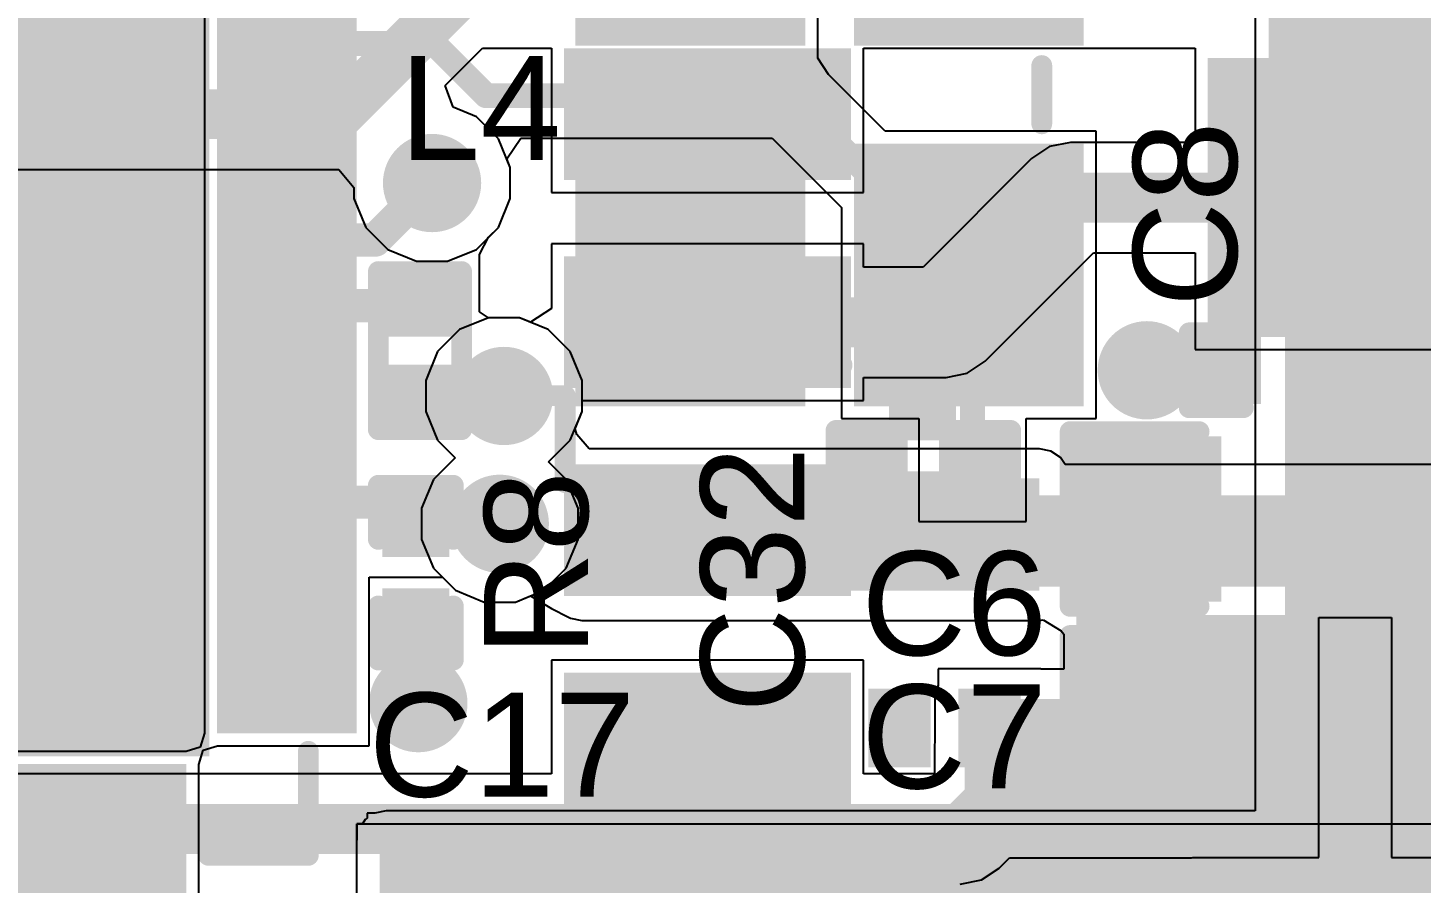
# Model space of a CAD drawing. Header units: millimetres. Extents: x -6 to 37.5, y -2.1 to 28.8.
# Drawn here: x 5.18 to 13.68, y 12.01 to 17.23 of the extents above; entities that cross this region are included whole.
import ezdxf

# ---------------------------------------------------------------- set-up
doc = ezdxf.new("R2010")
doc.units = ezdxf.units.MM
for name, color, linetype in [('BottomLayer', 5, 'Continuous'), ('BottomPaste', 16, 'Continuous'), ('BottomSolder', 6, 'Continuous'), ('TopLayer', 1, 'Continuous'), ('TopOverlay', 2, 'Continuous'), ('TopPaste', 8, 'Continuous'), ('TopSolder', 216, 'Continuous'), ('ViaHoleLayer', 16, 'Continuous')]:
    doc.layers.add(name, color=color, linetype=linetype)
doc.styles.add('Arial', font='', dxfattribs={"height": 0.2})
doc.styles.get('Arial').set_extended_font_data('Arial')

# ---------------------------------------------------------------- blocks, each defined once
blk = doc.blocks.new('QFNWB_56__7_7__4')
at = {"layer": 'TopLayer'}
for points in [[(-1.51, 3.1), (-1.51, 3.75), (-1.29, 3.75), (-1.29, 3.1)], [(-1.11, 3.1), (-1.11, 3.75), (-0.89, 3.75), (-0.89, 3.1)], [(-0.71, 3.1), (-0.71, 3.75), (-0.49, 3.75), (-0.49, 3.1)], [(-0.31, 3.1), (-0.31, 3.75), (-0.09, 3.75), (-0.09, 3.1)], [(0.09, 3.1), (0.09, 3.75), (0.31, 3.75), (0.31, 3.1)], [(0.49, 3.1), (0.49, 3.75), (0.71, 3.75), (0.71, 3.1)], [(0.89, 3.1), (0.89, 3.75), (1.11, 3.75), (1.11, 3.1)], [(1.29, 3.1), (1.29, 3.75), (1.51, 3.75), (1.51, 3.1)], [(1.69, 3.1), (1.69, 3.75), (1.91, 3.75), (1.91, 3.1)], [(2.09, 3.1), (2.09, 3.75), (2.31, 3.75), (2.31, 3.1)], [(2.49, 3.1), (2.49, 3.75), (2.71, 3.75), (2.71, 3.1)], [(-2.85, -2.85), (-2.85, 2.85), (2.85, 2.85), (2.85, -2.85)], [(3.1, 2.71), (3.75, 2.71), (3.75, 2.49), (3.1, 2.49)], [(3.1, 2.31), (3.75, 2.31), (3.75, 2.09), (3.1, 2.09)], [(3.1, 1.91), (3.75, 1.91), (3.75, 1.69), (3.1, 1.69)]]:
    blk.add_hatch(color=1, dxfattribs=at).paths.add_polyline_path(points)
at = {"layer": 'TopPaste'}
for points in [[(-1.51, 3.1), (-1.51, 3.75), (-1.29, 3.75), (-1.29, 3.1)], [(-1.11, 3.1), (-1.11, 3.75), (-0.89, 3.75), (-0.89, 3.1)], [(-0.71, 3.1), (-0.71, 3.75), (-0.49, 3.75), (-0.49, 3.1)], [(-0.31, 3.1), (-0.31, 3.75), (-0.09, 3.75), (-0.09, 3.1)], [(0.09, 3.1), (0.09, 3.75), (0.31, 3.75), (0.31, 3.1)], [(0.49, 3.1), (0.49, 3.75), (0.71, 3.75), (0.71, 3.1)], [(0.89, 3.1), (0.89, 3.75), (1.11, 3.75), (1.11, 3.1)], [(1.29, 3.1), (1.29, 3.75), (1.51, 3.75), (1.51, 3.1)], [(1.69, 3.1), (1.69, 3.75), (1.91, 3.75), (1.91, 3.1)], [(2.09, 3.1), (2.09, 3.75), (2.31, 3.75), (2.31, 3.1)], [(2.49, 3.1), (2.49, 3.75), (2.71, 3.75), (2.71, 3.1)], [(-2.85, -2.85), (-2.85, 2.85), (2.85, 2.85), (2.85, -2.85)], [(3.1, 2.71), (3.75, 2.71), (3.75, 2.49), (3.1, 2.49)], [(3.1, 2.31), (3.75, 2.31), (3.75, 2.09), (3.1, 2.09)], [(3.1, 1.91), (3.75, 1.91), (3.75, 1.69), (3.1, 1.69)]]:
    blk.add_hatch(color=8, dxfattribs=at).paths.add_polyline_path(points)
at = {"layer": 'TopSolder'}
for points in [[(-1.6116, 2.9984), (-1.6116, 3.8516), (-1.1884, 3.8516), (-1.1884, 2.9984)], [(-1.2116, 2.9984), (-1.2116, 3.8516), (-0.7884, 3.8516), (-0.7884, 2.9984)], [(-0.8116, 2.9984), (-0.8116, 3.8516), (-0.3884, 3.8516), (-0.3884, 2.9984)], [(-0.4116, 2.9984), (-0.4116, 3.8516), (0.0116, 3.8516), (0.0116, 2.9984)], [(-0.0116, 2.9984), (-0.0116, 3.8516), (0.4116, 3.8516), (0.4116, 2.9984)], [(0.3884, 2.9984), (0.3884, 3.8516), (0.8116, 3.8516), (0.8116, 2.9984)], [(0.7884, 2.9984), (0.7884, 3.8516), (1.2116, 3.8516), (1.2116, 2.9984)], [(1.1884, 2.9984), (1.1884, 3.8516), (1.6116, 3.8516), (1.6116, 2.9984)], [(1.5884, 2.9984), (1.5884, 3.8516), (2.0116, 3.8516), (2.0116, 2.9984)], [(1.9884, 2.9984), (1.9884, 3.8516), (2.4116, 3.8516), (2.4116, 2.9984)], [(2.3884, 2.9984), (2.3884, 3.8516), (2.8116, 3.8516), (2.8116, 2.9984)], [(-2.9516, -2.9516), (-2.9516, 2.9516), (2.9516, 2.9516), (2.9516, -2.9516)], [(2.9984, 2.8116), (3.8516, 2.8116), (3.8516, 2.3884), (2.9984, 2.3884)], [(2.9984, 2.4116), (3.8516, 2.4116), (3.8516, 1.9884), (2.9984, 1.9884)], [(2.9984, 2.0116), (3.8516, 2.0116), (3.8516, 1.5884), (2.9984, 1.5884)]]:
    blk.add_hatch(color=216, dxfattribs=at).paths.add_polyline_path(points)
at = {"layer": 'TopOverlay', "const_width": 0.127}
for points in [[(3.556, 3.556), (2.921, 3.556)], [(3.556, 2.9464), (3.556, 3.556)]]:
    blk.add_lwpolyline(points, dxfattribs=at)
at = {"layer": 'TopOverlay', "const_width": 0.0635}
for points in [[(2.8893, 3.556, 1), (2.9527, 3.556, 1)], [(3.5242, 3.556, 1), (3.5877, 3.556, 1)], [(3.5242, 3.556, 1), (3.5877, 3.556, 1)], [(3.5242, 2.9464, 1), (3.5877, 2.9464, 1)]]:
    blk.add_lwpolyline(points, format="xyb", close=True, dxfattribs=at)
blk = doc.blocks.new('X322540MPB4SI__23')
at = {"layer": 'TopLayer'}
for points in [[(-1.8, 1.45), (-0.4, 1.45), (-0.4, 0.25), (-1.8, 0.25)], [(0.4, 1.45), (1.8, 1.45), (1.8, 0.25), (0.4, 0.25)], [(-1.8, -0.25), (-0.4, -0.25), (-0.4, -1.45), (-1.8, -1.45)], [(0.4, -0.25), (1.8, -0.25), (1.8, -1.45), (0.4, -1.45)]]:
    blk.add_hatch(color=1, dxfattribs=at).paths.add_polyline_path(points)
at = {"layer": 'TopPaste'}
for points in [[(-1.8, 1.45), (-0.4, 1.45), (-0.4, 0.25), (-1.8, 0.25)], [(0.4, 1.45), (1.8, 1.45), (1.8, 0.25), (0.4, 0.25)], [(-1.8, -0.25), (-0.4, -0.25), (-0.4, -1.45), (-1.8, -1.45)], [(0.4, -0.25), (1.8, -0.25), (1.8, -1.45), (0.4, -1.45)]]:
    blk.add_hatch(color=8, dxfattribs=at).paths.add_polyline_path(points)
at = {"layer": 'TopSolder'}
for points in [[(-1.9016, 1.5516), (-0.2984, 1.5516), (-0.2984, 0.1484), (-1.9016, 0.1484)], [(0.2984, 1.5516), (1.9016, 1.5516), (1.9016, 0.1484), (0.2984, 0.1484)], [(-1.9016, -0.1484), (-0.2984, -0.1484), (-0.2984, -1.5516), (-1.9016, -1.5516)], [(0.2984, -0.1484), (1.9016, -0.1484), (1.9016, -1.5516), (0.2984, -1.5516)]]:
    blk.add_hatch(color=216, dxfattribs=at).paths.add_polyline_path(points)
at = {"layer": 'TopOverlay'}
for points, const_width in [([(0.1778, 1.2954), (-0.1778, 1.2954)], 0.127), ([(-1.651, -0.0762), (-1.651, 0.0762)], 0.127), ([(1.651, -0.0762), (1.651, 0.0762)], 0.127), ([(-1.9812, -0.8636), (-2.1336, -0.7112)], 0.2), ([(-2.1336, -1.016), (-2.1336, -0.7112)], 0.2), ([(-2.1336, -1.016), (-1.9812, -0.8636)], 0.2), ([(0.1778, -1.2954), (-0.1778, -1.2954)], 0.127)]:
    blk.add_lwpolyline(points, dxfattribs=dict(at, const_width=const_width))
for points, const_width in [([(-0.2095, 1.2954, 1), (-0.146, 1.2954, 1)], 0.0635), ([(0.1461, 1.2954, 1), (0.2096, 1.2954, 1)], 0.0635), ([(-1.6827, 0.0762, 1), (-1.6192, 0.0762, 1)], 0.0635), ([(1.6193, 0.0762, 1), (1.6828, 0.0762, 1)], 0.0635), ([(-1.6827, -0.0762, 1), (-1.6192, -0.0762, 1)], 0.0635), ([(1.6193, -0.0762, 1), (1.6828, -0.0762, 1)], 0.0635), ([(-2.1836, -0.7112, 1), (-2.0836, -0.7112, 1)], 0.1), ([(-2.1836, -0.7112, 1), (-2.0836, -0.7112, 1)], 0.1), ([(-2.0312, -0.8636, 1), (-1.9312, -0.8636, 1)], 0.1), ([(-2.0312, -0.8636, 1), (-1.9312, -0.8636, 1)], 0.1), ([(-2.1836, -1.016, 1), (-2.0836, -1.016, 1)], 0.1), ([(-2.1836, -1.016, 1), (-2.0836, -1.016, 1)], 0.1), ([(-0.2095, -1.2954, 1), (-0.146, -1.2954, 1)], 0.0635), ([(0.1461, -1.2954, 1), (0.2096, -1.2954, 1)], 0.0635)]:
    blk.add_lwpolyline(points, format="xyb", close=True, dxfattribs=dict(at, const_width=const_width))
blk = doc.blocks.new('R___0201_25')
at = {"layer": 'TopLayer'}
for points in [[(-0.41, 0.185), (-0.14, 0.185), (-0.14, -0.185), (-0.41, -0.185)], [(0.14, 0.185), (0.41, 0.185), (0.41, -0.185), (0.14, -0.185)]]:
    blk.add_hatch(color=1, dxfattribs=at).paths.add_polyline_path(points)
at = {"layer": 'TopPaste'}
for points in [[(-0.41, 0.185), (-0.14, 0.185), (-0.14, -0.185), (-0.41, -0.185)], [(0.14, 0.185), (0.41, 0.185), (0.41, -0.185), (0.14, -0.185)]]:
    blk.add_hatch(color=8, dxfattribs=at).paths.add_polyline_path(points)
at = {"layer": 'TopSolder'}
for points in [[(-0.465, 0.24), (-0.085, 0.24), (-0.085, -0.24), (-0.465, -0.24)], [(0.085, 0.24), (0.465, 0.24), (0.465, -0.24), (0.085, -0.24)]]:
    blk.add_hatch(color=216, dxfattribs=at).paths.add_polyline_path(points)
at = {"layer": 'TopOverlay', "const_width": 0.127}
for points in [[(0.4826, 0.254), (-0.4826, 0.254)], [(-0.4826, -0.254), (-0.4826, 0.254)], [(0.4826, -0.254), (0.4826, 0.254)], [(0.4826, -0.254), (-0.4826, -0.254)]]:
    blk.add_lwpolyline(points, dxfattribs=at)
at = {"layer": 'TopOverlay', "const_width": 0.0635}
for points in [[(-0.5144, 0.254, 1), (-0.4509, 0.254, 1)], [(-0.5144, 0.254, 1), (-0.4509, 0.254, 1)], [(0.4508, 0.254, 1), (0.5143, 0.254, 1)], [(0.4508, 0.254, 1), (0.5143, 0.254, 1)], [(-0.5144, -0.254, 1), (-0.4509, -0.254, 1)], [(-0.5144, -0.254, 1), (-0.4509, -0.254, 1)], [(0.4508, -0.254, 1), (0.5143, -0.254, 1)], [(0.4508, -0.254, 1), (0.5143, -0.254, 1)]]:
    blk.add_lwpolyline(points, format="xyb", close=True, dxfattribs=at)
blk = doc.blocks.new('CAP_0201_B_35')
at = {"layer": 'BottomLayer'}
for points in [[(-0.45, 0.15), (-0.15, 0.15), (-0.15, -0.15), (-0.45, -0.15)], [(0.15, 0.15), (0.45, 0.15), (0.45, -0.15), (0.15, -0.15)]]:
    blk.add_hatch(color=5, dxfattribs=at).paths.add_polyline_path(points)
at = {"layer": 'BottomPaste'}
for points in [[(-0.45, 0.15), (-0.15, 0.15), (-0.15, -0.15), (-0.45, -0.15)], [(0.15, 0.15), (0.45, 0.15), (0.45, -0.15), (0.15, -0.15)]]:
    blk.add_hatch(color=16, dxfattribs=at).paths.add_polyline_path(points)
at = {"layer": 'BottomSolder'}
for points in [[(-0.505, 0.205), (-0.095, 0.205), (-0.095, -0.205), (-0.505, -0.205)], [(0.095, 0.205), (0.505, 0.205), (0.505, -0.205), (0.095, -0.205)]]:
    blk.add_hatch(color=6, dxfattribs=at).paths.add_polyline_path(points)
blk = doc.blocks.new('CAP_0201_44')
at = {"layer": 'TopLayer'}
for points in [[(-0.45, 0.15), (-0.15, 0.15), (-0.15, -0.15), (-0.45, -0.15)], [(0.15, 0.15), (0.45, 0.15), (0.45, -0.15), (0.15, -0.15)]]:
    blk.add_hatch(color=1, dxfattribs=at).paths.add_polyline_path(points)
at = {"layer": 'TopPaste'}
for points in [[(-0.45, 0.15), (-0.15, 0.15), (-0.15, -0.15), (-0.45, -0.15)], [(0.15, 0.15), (0.45, 0.15), (0.45, -0.15), (0.15, -0.15)]]:
    blk.add_hatch(color=8, dxfattribs=at).paths.add_polyline_path(points)
at = {"layer": 'TopSolder'}
for points in [[(-0.505, 0.205), (-0.095, 0.205), (-0.095, -0.205), (-0.505, -0.205)], [(0.095, 0.205), (0.505, 0.205), (0.505, -0.205), (0.095, -0.205)]]:
    blk.add_hatch(color=216, dxfattribs=at).paths.add_polyline_path(points)
at = {"layer": 'TopOverlay', "const_width": 0.127}
for points in [[(-0.5334, -0.2286), (-0.5334, 0.2286)], [(-0.5334, 0.2286), (-0.2032, 0.2286)], [(0.2032, 0.2286), (0.5334, 0.2286)], [(0.5334, -0.2286), (0.5334, 0.2286)], [(-0.5334, -0.2286), (-0.2032, -0.2286)], [(0.2032, -0.2286), (0.5334, -0.2286)]]:
    blk.add_lwpolyline(points, dxfattribs=at)
at = {"layer": 'TopOverlay', "const_width": 0.0635}
for points in [[(-0.5651, 0.2286, 1), (-0.5016, 0.2286, 1)], [(-0.5651, 0.2286, 1), (-0.5016, 0.2286, 1)], [(-0.2349, 0.2286, 1), (-0.1714, 0.2286, 1)], [(0.1715, 0.2286, 1), (0.235, 0.2286, 1)], [(0.5017, 0.2286, 1), (0.5652, 0.2286, 1)], [(0.5017, 0.2286, 1), (0.5652, 0.2286, 1)], [(-0.5651, -0.2286, 1), (-0.5016, -0.2286, 1)], [(-0.5651, -0.2286, 1), (-0.5016, -0.2286, 1)], [(-0.2349, -0.2286, 1), (-0.1714, -0.2286, 1)], [(0.1715, -0.2286, 1), (0.235, -0.2286, 1)], [(0.5017, -0.2286, 1), (0.5652, -0.2286, 1)], [(0.5017, -0.2286, 1), (0.5652, -0.2286, 1)]]:
    blk.add_lwpolyline(points, format="xyb", close=True, dxfattribs=at)
blk = doc.blocks.new('SOIC_8_0_154___3_90___W______B_48')
at = {"layer": 'BottomLayer'}
for points in [[(-1.925, 2.205), (-1.925, 1.605), (-3.475, 1.605), (-3.475, 2.205)], [(3.475, 2.205), (3.475, 1.605), (1.925, 1.605), (1.925, 2.205)], [(-1.925, 0.935), (-1.925, 0.335), (-3.475, 0.335), (-3.475, 0.935)], [(3.475, 0.935), (3.475, 0.335), (1.925, 0.335), (1.925, 0.935)], [(-1.925, -0.335), (-1.925, -0.935), (-3.475, -0.935), (-3.475, -0.335)], [(3.475, -0.335), (3.475, -0.935), (1.925, -0.935), (1.925, -0.335)], [(-1.925, -1.605), (-1.925, -2.205), (-3.475, -2.205), (-3.475, -1.605)], [(3.475, -1.605), (3.475, -2.205), (1.925, -2.205), (1.925, -1.605)]]:
    blk.add_hatch(color=5, dxfattribs=at).paths.add_polyline_path(points)
at = {"layer": 'BottomPaste'}
for points in [[(-1.925, 2.205), (-1.925, 1.605), (-3.475, 1.605), (-3.475, 2.205)], [(3.475, 2.205), (3.475, 1.605), (1.925, 1.605), (1.925, 2.205)], [(-1.925, 0.935), (-1.925, 0.335), (-3.475, 0.335), (-3.475, 0.935)], [(3.475, 0.935), (3.475, 0.335), (1.925, 0.335), (1.925, 0.935)], [(-1.925, -0.335), (-1.925, -0.935), (-3.475, -0.935), (-3.475, -0.335)], [(3.475, -0.335), (3.475, -0.935), (1.925, -0.935), (1.925, -0.335)], [(-1.925, -1.605), (-1.925, -2.205), (-3.475, -2.205), (-3.475, -1.605)], [(3.475, -1.605), (3.475, -2.205), (1.925, -2.205), (1.925, -1.605)]]:
    blk.add_hatch(color=16, dxfattribs=at).paths.add_polyline_path(points)
at = {"layer": 'BottomSolder'}
for points in [[(-1.8234, 2.3066), (-1.8234, 1.5034), (-3.5766, 1.5034), (-3.5766, 2.3066)], [(3.5766, 2.3066), (3.5766, 1.5034), (1.8234, 1.5034), (1.8234, 2.3066)], [(-1.8234, 1.0366), (-1.8234, 0.2334), (-3.5766, 0.2334), (-3.5766, 1.0366)], [(3.5766, 1.0366), (3.5766, 0.2334), (1.8234, 0.2334), (1.8234, 1.0366)], [(-1.8234, -0.2334), (-1.8234, -1.0366), (-3.5766, -1.0366), (-3.5766, -0.2334)], [(3.5766, -0.2334), (3.5766, -1.0366), (1.8234, -1.0366), (1.8234, -0.2334)], [(-1.8234, -1.5034), (-1.8234, -2.3066), (-3.5766, -2.3066), (-3.5766, -1.5034)], [(3.5766, -1.5034), (3.5766, -2.3066), (1.8234, -2.3066), (1.8234, -1.5034)]]:
    blk.add_hatch(color=6, dxfattribs=at).paths.add_polyline_path(points)
blk = doc.blocks.new('SOP_8L_50')
at = {"layer": 'TopLayer'}
blk.add_hatch(color=1, dxfattribs=at).paths.add_polyline_path([(-3.45, 2.235), (-1.95, 2.235), (-1.95, 1.575), (-3.45, 1.575)])
at = {"layer": 'TopPaste'}
blk.add_hatch(color=8, dxfattribs=at).paths.add_polyline_path([(-3.45, 2.235), (-1.95, 2.235), (-1.95, 1.575), (-3.45, 1.575)])
at = {"layer": 'TopSolder'}
blk.add_hatch(color=216, dxfattribs=at).paths.add_polyline_path([(-3.5516, 2.3366), (-1.8484, 2.3366), (-1.8484, 1.4734), (-3.5516, 1.4734)])
at = {"layer": 'TopOverlay', "const_width": 0.127}
for points in [[(-3.8235, 2.0955), (-3.8235, 1.8415)], [(-3.8235, 2.0955), (-3.6965, 1.9685)], [(-3.6965, 1.9685), (-3.8235, 1.8415)]]:
    blk.add_lwpolyline(points, dxfattribs=at)
at = {"layer": 'TopOverlay', "const_width": 0.0635}
for points in [[(-3.8553, 2.0955, 1), (-3.7918, 2.0955, 1)], [(-3.8553, 2.0955, 1), (-3.7918, 2.0955, 1)], [(-3.7283, 1.9685, 1), (-3.6648, 1.9685, 1)], [(-3.7283, 1.9685, 1), (-3.6648, 1.9685, 1)], [(-3.8553, 1.8415, 1), (-3.7918, 1.8415, 1)], [(-3.8553, 1.8415, 1), (-3.7918, 1.8415, 1)]]:
    blk.add_lwpolyline(points, format="xyb", close=True, dxfattribs=at)
blk = doc.blocks.new('R___0201_B_63')
at = {"layer": 'BottomLayer'}
for points in [[(-0.41, 0.185), (-0.14, 0.185), (-0.14, -0.185), (-0.41, -0.185)], [(0.14, 0.185), (0.41, 0.185), (0.41, -0.185), (0.14, -0.185)]]:
    blk.add_hatch(color=5, dxfattribs=at).paths.add_polyline_path(points)
at = {"layer": 'BottomPaste'}
for points in [[(-0.41, 0.185), (-0.14, 0.185), (-0.14, -0.185), (-0.41, -0.185)], [(0.14, 0.185), (0.41, 0.185), (0.41, -0.185), (0.14, -0.185)]]:
    blk.add_hatch(color=16, dxfattribs=at).paths.add_polyline_path(points)
at = {"layer": 'BottomSolder'}
for points in [[(-0.465, 0.24), (-0.085, 0.24), (-0.085, -0.24), (-0.465, -0.24)], [(0.085, 0.24), (0.465, 0.24), (0.465, -0.24), (0.085, -0.24)]]:
    blk.add_hatch(color=6, dxfattribs=at).paths.add_polyline_path(points)
blk = doc.blocks.new('TC33X_2_103E__B_65')
at = {"layer": 'BottomLayer'}
for points in [[(-1.6, 2.225), (-0.4, 2.225), (-0.4, 1.025), (-1.6, 1.025)], [(0.4, 2.225), (1.6, 2.225), (1.6, 1.025), (0.4, 1.025)], [(-0.8, -0.875), (0.8, -0.875), (0.8, -2.375), (-0.8, -2.375)]]:
    blk.add_hatch(color=5, dxfattribs=at).paths.add_polyline_path(points)
at = {"layer": 'BottomPaste'}
for points in [[(-1.6, 2.225), (-0.4, 2.225), (-0.4, 1.025), (-1.6, 1.025)], [(0.4, 2.225), (1.6, 2.225), (1.6, 1.025), (0.4, 1.025)], [(-0.8, -0.875), (0.8, -0.875), (0.8, -2.375), (-0.8, -2.375)]]:
    blk.add_hatch(color=16, dxfattribs=at).paths.add_polyline_path(points)
at = {"layer": 'BottomSolder'}
for points in [[(-1.7016, 2.3266), (-0.2984, 2.3266), (-0.2984, 0.9234), (-1.7016, 0.9234)], [(0.2984, 2.3266), (1.7016, 2.3266), (1.7016, 0.9234), (0.2984, 0.9234)], [(-0.9016, -0.7734), (0.9016, -0.7734), (0.9016, -2.4766), (-0.9016, -2.4766)]]:
    blk.add_hatch(color=6, dxfattribs=at).paths.add_polyline_path(points)
blk = doc.blocks.new('SDR1307A_101K_75')
at = {"layer": 'TopLayer'}
blk.add_hatch(color=1, dxfattribs=at).paths.add_polyline_path([(2.25, 7), (7, 7), (7, -7), (2.25, -7)])
at = {"layer": 'TopPaste'}
blk.add_hatch(color=8, dxfattribs=at).paths.add_polyline_path([(2.25, 7), (7, 7), (7, -7), (2.25, -7)])
at = {"layer": 'TopSolder'}
blk.add_hatch(color=216, dxfattribs=at).paths.add_polyline_path([(2.1484, 7.1016), (7.1016, 7.1016), (7.1016, -7.1016), (2.1484, -7.1016)])
blk = doc.blocks.new('CAP_0201_85')
at = {"layer": 'TopLayer'}
for points in [[(-0.45, 0.15), (-0.15, 0.15), (-0.15, -0.15), (-0.45, -0.15)], [(0.15, 0.15), (0.45, 0.15), (0.45, -0.15), (0.15, -0.15)]]:
    blk.add_hatch(color=1, dxfattribs=at).paths.add_polyline_path(points)
at = {"layer": 'TopPaste'}
for points in [[(-0.45, 0.15), (-0.15, 0.15), (-0.15, -0.15), (-0.45, -0.15)], [(0.15, 0.15), (0.45, 0.15), (0.45, -0.15), (0.15, -0.15)]]:
    blk.add_hatch(color=8, dxfattribs=at).paths.add_polyline_path(points)
at = {"layer": 'TopSolder'}
for points in [[(-0.505, 0.205), (-0.095, 0.205), (-0.095, -0.205), (-0.505, -0.205)], [(0.095, 0.205), (0.505, 0.205), (0.505, -0.205), (0.095, -0.205)]]:
    blk.add_hatch(color=216, dxfattribs=at).paths.add_polyline_path(points)
at = {"layer": 'TopOverlay', "const_width": 0.127}
for points in [[(-0.5334, 0.2286), (-0.2032, 0.2286)], [(-0.5334, -0.2286), (-0.5334, 0.2286)], [(0.2032, 0.2286), (0.5334, 0.2286)], [(0.5334, -0.2286), (0.5334, 0.2286)], [(-0.5334, -0.2286), (-0.2032, -0.2286)], [(0.2032, -0.2286), (0.5334, -0.2286)]]:
    blk.add_lwpolyline(points, dxfattribs=at)
at = {"layer": 'TopOverlay', "const_width": 0.0635}
for points in [[(-0.5651, 0.2286, 1), (-0.5016, 0.2286, 1)], [(-0.5651, 0.2286, 1), (-0.5016, 0.2286, 1)], [(-0.2349, 0.2286, 1), (-0.1714, 0.2286, 1)], [(0.1714, 0.2286, 1), (0.2349, 0.2286, 1)], [(0.5016, 0.2286, 1), (0.5651, 0.2286, 1)], [(0.5016, 0.2286, 1), (0.5651, 0.2286, 1)], [(-0.5651, -0.2286, 1), (-0.5016, -0.2286, 1)], [(-0.5651, -0.2286, 1), (-0.5016, -0.2286, 1)], [(-0.2349, -0.2286, 1), (-0.1714, -0.2286, 1)], [(0.1714, -0.2286, 1), (0.2349, -0.2286, 1)], [(0.5016, -0.2286, 1), (0.5651, -0.2286, 1)], [(0.5016, -0.2286, 1), (0.5651, -0.2286, 1)]]:
    blk.add_lwpolyline(points, format="xyb", close=True, dxfattribs=at)
blk = doc.blocks.new('CAP_0201_99')
at = {"layer": 'TopLayer'}
for points in [[(-0.45, 0.15), (-0.15, 0.15), (-0.15, -0.15), (-0.45, -0.15)], [(0.15, 0.15), (0.45, 0.15), (0.45, -0.15), (0.15, -0.15)]]:
    blk.add_hatch(color=1, dxfattribs=at).paths.add_polyline_path(points)
at = {"layer": 'TopPaste'}
for points in [[(-0.45, 0.15), (-0.15, 0.15), (-0.15, -0.15), (-0.45, -0.15)], [(0.15, 0.15), (0.45, 0.15), (0.45, -0.15), (0.15, -0.15)]]:
    blk.add_hatch(color=8, dxfattribs=at).paths.add_polyline_path(points)
at = {"layer": 'TopSolder'}
for points in [[(-0.505, 0.205), (-0.095, 0.205), (-0.095, -0.205), (-0.505, -0.205)], [(0.095, 0.205), (0.505, 0.205), (0.505, -0.205), (0.095, -0.205)]]:
    blk.add_hatch(color=216, dxfattribs=at).paths.add_polyline_path(points)
at = {"layer": 'TopOverlay', "const_width": 0.127}
for points in [[(-0.5334, 0.2286), (-0.2032, 0.2286)], [(-0.5334, 0.2286), (-0.5334, -0.2286)], [(0.2032, 0.2286), (0.5334, 0.2286)], [(0.5334, 0.2286), (0.5334, -0.2286)], [(-0.5334, -0.2286), (-0.2032, -0.2286)], [(0.2032, -0.2286), (0.5334, -0.2286)]]:
    blk.add_lwpolyline(points, dxfattribs=at)
at = {"layer": 'TopOverlay', "const_width": 0.0635}
for points in [[(-0.5651, 0.2286, 1), (-0.5016, 0.2286, 1)], [(-0.5651, 0.2286, 1), (-0.5016, 0.2286, 1)], [(-0.2349, 0.2286, 1), (-0.1714, 0.2286, 1)], [(0.1715, 0.2286, 1), (0.235, 0.2286, 1)], [(0.5017, 0.2286, 1), (0.5652, 0.2286, 1)], [(0.5017, 0.2286, 1), (0.5652, 0.2286, 1)], [(-0.5651, -0.2286, 1), (-0.5016, -0.2286, 1)], [(-0.5651, -0.2286, 1), (-0.5016, -0.2286, 1)], [(-0.2349, -0.2286, 1), (-0.1714, -0.2286, 1)], [(0.1715, -0.2286, 1), (0.235, -0.2286, 1)], [(0.5017, -0.2286, 1), (0.5652, -0.2286, 1)], [(0.5017, -0.2286, 1), (0.5652, -0.2286, 1)]]:
    blk.add_lwpolyline(points, format="xyb", close=True, dxfattribs=at)
blk = doc.blocks.new('C___0603_103')
at = {"layer": 'TopLayer'}
for points in [[(-0.381, 0.4445), (-0.381, -0.4445), (-1.143, -0.4445), (-1.143, 0.4445)], [(1.143, 0.4445), (1.143, -0.4445), (0.381, -0.4445), (0.381, 0.4445)]]:
    blk.add_hatch(color=1, dxfattribs=at).paths.add_polyline_path(points)
at = {"layer": 'TopPaste'}
for points in [[(-0.381, 0.4445), (-0.381, -0.4445), (-1.143, -0.4445), (-1.143, 0.4445)], [(1.143, 0.4445), (1.143, -0.4445), (0.381, -0.4445), (0.381, 0.4445)]]:
    blk.add_hatch(color=8, dxfattribs=at).paths.add_polyline_path(points)
at = {"layer": 'TopSolder'}
for points in [[(-0.321, 0.5045), (-0.321, -0.5045), (-1.203, -0.5045), (-1.203, 0.5045)], [(1.203, 0.5045), (1.203, -0.5045), (0.321, -0.5045), (0.321, 0.5045)]]:
    blk.add_hatch(color=216, dxfattribs=at).paths.add_polyline_path(points)
at = {"layer": 'TopOverlay', "const_width": 0.127}
for points in [[(-1.2446, 0.5334), (-0.4572, 0.5334)], [(-1.2446, -0.5334), (-1.2446, 0.5334)], [(0.4572, 0.5334), (1.2446, 0.5334)], [(1.2446, -0.5334), (1.2446, 0.5334)], [(-1.2446, -0.5334), (-0.4572, -0.5334)], [(0.4572, -0.5334), (1.2446, -0.5334)]]:
    blk.add_lwpolyline(points, dxfattribs=at)
at = {"layer": 'TopOverlay', "const_width": 0.0635}
for points in [[(-1.2763, 0.5334, 1), (-1.2128, 0.5334, 1)], [(-1.2763, 0.5334, 1), (-1.2128, 0.5334, 1)], [(-0.4889, 0.5334, 1), (-0.4254, 0.5334, 1)], [(0.4255, 0.5334, 1), (0.489, 0.5334, 1)], [(1.2129, 0.5334, 1), (1.2764, 0.5334, 1)], [(1.2129, 0.5334, 1), (1.2764, 0.5334, 1)], [(-1.2763, -0.5334, 1), (-1.2128, -0.5334, 1)], [(-1.2763, -0.5334, 1), (-1.2128, -0.5334, 1)], [(-0.4889, -0.5334, 1), (-0.4254, -0.5334, 1)], [(0.4255, -0.5334, 1), (0.489, -0.5334, 1)], [(1.2129, -0.5334, 1), (1.2764, -0.5334, 1)], [(1.2129, -0.5334, 1), (1.2764, -0.5334, 1)]]:
    blk.add_lwpolyline(points, format="xyb", close=True, dxfattribs=at)
blk = doc.blocks.new('C___0603_104')
at = {"layer": 'TopLayer'}
for points in [[(-0.381, 0.4445), (-0.381, -0.4445), (-1.143, -0.4445), (-1.143, 0.4445)], [(1.143, 0.4445), (1.143, -0.4445), (0.381, -0.4445), (0.381, 0.4445)]]:
    blk.add_hatch(color=1, dxfattribs=at).paths.add_polyline_path(points)
at = {"layer": 'TopPaste'}
for points in [[(-0.381, 0.4445), (-0.381, -0.4445), (-1.143, -0.4445), (-1.143, 0.4445)], [(1.143, 0.4445), (1.143, -0.4445), (0.381, -0.4445), (0.381, 0.4445)]]:
    blk.add_hatch(color=8, dxfattribs=at).paths.add_polyline_path(points)
at = {"layer": 'TopSolder'}
for points in [[(-0.321, 0.5045), (-0.321, -0.5045), (-1.203, -0.5045), (-1.203, 0.5045)], [(1.203, 0.5045), (1.203, -0.5045), (0.321, -0.5045), (0.321, 0.5045)]]:
    blk.add_hatch(color=216, dxfattribs=at).paths.add_polyline_path(points)
at = {"layer": 'TopOverlay', "const_width": 0.127}
for points in [[(-1.2446, 0.5334), (-0.4572, 0.5334)], [(-1.2446, -0.5334), (-1.2446, 0.5334)], [(0.4572, 0.5334), (1.2446, 0.5334)], [(1.2446, -0.5334), (1.2446, 0.5334)], [(-1.2446, -0.5334), (-0.4572, -0.5334)], [(0.4572, -0.5334), (1.2446, -0.5334)]]:
    blk.add_lwpolyline(points, dxfattribs=at)
at = {"layer": 'TopOverlay', "const_width": 0.0635}
for points in [[(-1.2763, 0.5334, 1), (-1.2128, 0.5334, 1)], [(-1.2763, 0.5334, 1), (-1.2128, 0.5334, 1)], [(-0.4889, 0.5334, 1), (-0.4254, 0.5334, 1)], [(0.4255, 0.5334, 1), (0.489, 0.5334, 1)], [(1.2129, 0.5334, 1), (1.2764, 0.5334, 1)], [(1.2129, 0.5334, 1), (1.2764, 0.5334, 1)], [(-1.2763, -0.5334, 1), (-1.2128, -0.5334, 1)], [(-1.2763, -0.5334, 1), (-1.2128, -0.5334, 1)], [(-0.4889, -0.5334, 1), (-0.4254, -0.5334, 1)], [(0.4255, -0.5334, 1), (0.489, -0.5334, 1)], [(1.2129, -0.5334, 1), (1.2764, -0.5334, 1)], [(1.2129, -0.5334, 1), (1.2764, -0.5334, 1)]]:
    blk.add_lwpolyline(points, format="xyb", close=True, dxfattribs=at)

msp = doc.modelspace()

# ---------------------------------------------------------------- hatches: boundary and pattern name
at = {"layer": 'BottomLayer'}
h = msp.add_hatch(color=5, dxfattribs=at)
edge = h.paths.add_edge_path()
edge.add_arc((7.6454, 16.2814), 0.3, 0, 360)
h = msp.add_hatch(color=5, dxfattribs=at)
edge = h.paths.add_edge_path()
edge.add_arc((12.0094, 15.1384), 0.3, 0, 360)
h = msp.add_hatch(color=5, dxfattribs=at)
edge = h.paths.add_edge_path()
edge.add_arc((5.7642, 15.0737), 0.3, 0, 360)
h = msp.add_hatch(color=5, dxfattribs=at)
edge = h.paths.add_edge_path()
edge.add_arc((8.0844, 14.9816), 0.3, 0, 360)
h = msp.add_hatch(color=5, dxfattribs=at)
edge = h.paths.add_edge_path()
edge.add_arc((8.059, 14.2012), 0.3, 0, 360)
for points in [[(8.5598, 13.7922), (11.3538, 13.7922), (11.3538, 14.478), (8.5598, 14.478)], [(10.8966, 12.3444), (12.2815, 12.3444), (12.2815, 13.1318), (10.8966, 13.1318)]]:
    msp.add_hatch(color=5, dxfattribs=at).paths.add_polyline_path(points)
h = msp.add_hatch(color=5, dxfattribs=at)
edge = h.paths.add_edge_path()
edge.add_arc((5.7404, 13.3096), 0.3, 0, 360)
h = msp.add_hatch(color=5, dxfattribs=at)
edge = h.paths.add_edge_path()
edge.add_arc((7.5617, 13.1064), 0.3, 0, 360)
at = {"layer": 'TopLayer'}
for points in [[(12.8524, 12.192), (13.9446, 12.192), (13.9446, 17.5768), (12.8524, 17.5768)], [(13.6398, 12.192), (14.859, 12.192), (14.859, 14.8336), (13.6398, 14.8336)], [(7.366, 7.493), (21.5138, 7.493), (21.5138, 12.2682), (7.366, 12.2682)]]:
    msp.add_hatch(color=1, dxfattribs=at).paths.add_polyline_path(points)
h = msp.add_hatch(color=1, dxfattribs=at)
edge = h.paths.add_edge_path()
edge.add_arc((7.6454, 16.2814), 0.3, 0, 360)
h = msp.add_hatch(color=1, dxfattribs=at)
edge = h.paths.add_edge_path()
edge.add_arc((12.0094, 15.1384), 0.3, 0, 360)
h = msp.add_hatch(color=1, dxfattribs=at)
edge = h.paths.add_edge_path()
edge.add_arc((5.7642, 15.0737), 0.3, 0, 360)
h = msp.add_hatch(color=1, dxfattribs=at)
edge = h.paths.add_edge_path()
edge.add_arc((8.0844, 14.9816), 0.3, 0, 360)
h = msp.add_hatch(color=1, dxfattribs=at)
edge = h.paths.add_edge_path()
edge.add_arc((8.059, 14.2012), 0.3, 0, 360)
h = msp.add_hatch(color=1, dxfattribs=at)
edge = h.paths.add_edge_path()
edge.add_arc((5.7404, 13.3096), 0.3, 0, 360)
h = msp.add_hatch(color=1, dxfattribs=at)
edge = h.paths.add_edge_path()
edge.add_arc((7.5617, 13.1064), 0.3, 0, 360)
at = {"layer": 'ViaHoleLayer'}
h = msp.add_hatch(color=16, dxfattribs=at)
edge = h.paths.add_edge_path()
edge.add_arc((7.6454, 16.2814), 0.15, 0, 360)
h = msp.add_hatch(color=16, dxfattribs=at)
edge = h.paths.add_edge_path()
edge.add_arc((12.0094, 15.1384), 0.15, 0, 360)
h = msp.add_hatch(color=16, dxfattribs=at)
edge = h.paths.add_edge_path()
edge.add_arc((5.7642, 15.0737), 0.15, 0, 360)
h = msp.add_hatch(color=16, dxfattribs=at)
edge = h.paths.add_edge_path()
edge.add_arc((8.0844, 14.9816), 0.15, 0, 360)
h = msp.add_hatch(color=16, dxfattribs=at)
edge = h.paths.add_edge_path()
edge.add_arc((8.059, 14.2012), 0.15, 0, 360)
h = msp.add_hatch(color=16, dxfattribs=at)
edge = h.paths.add_edge_path()
edge.add_arc((5.7404, 13.3096), 0.15, 0, 360)
h = msp.add_hatch(color=16, dxfattribs=at)
edge = h.paths.add_edge_path()
edge.add_arc((7.5617, 13.1064), 0.15, 0, 360)

# ---------------------------------------------------------------- linework, layer by layer
at = {"layer": 'BottomLayer'}
for p, q in [((7.7261, 16.8765), (7.954, 17.1045)), ((7.954, 17.1045), (8.3739, 17.1045)), ((8.3739, 17.1045), (8.3739, 16.224)), ((10.2795, 16.224), (10.2795, 17.1045)), ((10.2795, 17.1045), (12.3037, 17.1045)), ((12.3037, 17.1045), (12.3037, 16.5293)), ((7.7743, 16.7452), (7.7261, 16.8765)), ((7.9161, 16.6865), (7.7743, 16.7452)), ((8.0505, 16.5521), (7.9161, 16.6865)), ((8.1232, 16.3764), (8.0505, 16.5521)), ((11.4155, 16.5036), (11.3063, 16.4306)), ((11.5444, 16.5293), (11.4155, 16.5036)), ((12.3037, 16.5293), (11.5444, 16.5293)), ((11.3063, 16.4306), (10.6441, 15.7685)), ((4.8795, 16.3651), (7.0752, 16.3651)), ((7.0752, 16.3651), (7.1676, 16.254)), ((8.1232, 16.1864), (8.1232, 16.3764)), ((7.1676, 16.254), (7.1676, 16.1864)), ((7.1676, 16.1864), (7.2403, 16.0107)), ((8.0505, 16.0107), (8.1232, 16.1864)), ((8.3739, 16.224), (10.2795, 16.224)), ((7.2403, 16.0107), (7.3747, 15.8763)), ((7.9161, 15.8763), (8.0505, 16.0107)), ((10.2795, 15.9096), (8.3739, 15.9096)), ((8.3739, 15.9096), (8.3739, 15.5163)), ((10.2795, 15.7685), (10.2795, 15.9096)), ((7.3747, 15.8763), (7.5504, 15.8036)), ((7.7404, 15.8036), (7.9161, 15.8763)), ((11.0217, 15.1937), (11.6838, 15.8559)), ((11.6838, 15.8559), (12.3037, 15.8559)), ((12.3037, 15.8559), (12.3037, 15.2648)), ((7.5504, 15.8036), (7.7404, 15.8036)), ((10.6441, 15.7685), (10.2795, 15.7685)), ((8.3739, 15.5163), (8.2469, 15.4314)), ((7.9893, 15.4594), (7.8137, 15.3866)), ((8.1794, 15.4594), (7.9893, 15.4594)), ((8.2469, 15.4314), (8.1794, 15.4594)), ((7.8137, 15.3866), (7.6793, 15.2522)), ((7.6793, 15.2522), (7.6066, 15.0766)), ((12.3037, 15.2648), (13.8348, 15.2648)), ((10.9124, 15.1208), (11.0217, 15.1937)), ((7.6066, 15.0766), (7.6066, 14.8865)), ((10.2795, 14.954), (10.2795, 15.0951)), ((10.2795, 15.0951), (10.7836, 15.0951)), ((10.7836, 15.0951), (10.9124, 15.1208)), ((8.5622, 14.8865), (8.5622, 14.954)), ((8.5622, 14.954), (10.2795, 14.954)), ((7.6066, 14.8865), (7.6793, 14.7109)), ((8.5183, 14.7805), (8.5622, 14.8865)), ((8.5301, 14.7461), (8.5183, 14.7805)), ((8.6037, 14.6593), (8.5301, 14.7461)), ((7.6793, 14.7109), (7.7862, 14.6041)), ((11.3538, 14.6593), (8.6037, 14.6593)), ((11.4232, 14.6455), (11.3538, 14.6593)), ((11.482, 14.6062), (11.4232, 14.6455)), ((7.7862, 14.6041), (7.6539, 14.4718)), ((11.5113, 14.5623), (11.482, 14.6062)), ((14.2843, 14.5623), (11.5113, 14.5623)), ((7.6539, 14.4718), (7.5812, 14.2962)), ((7.5812, 14.2962), (7.5812, 14.1061)), ((7.5812, 14.1061), (7.6539, 13.9305)), ((7.6539, 13.9305), (7.7883, 13.7961)), ((7.7883, 13.7961), (7.9639, 13.7234)), ((7.9639, 13.7234), (8.154, 13.7234)), ((8.154, 13.7234), (8.2469, 13.7619)), ((8.2469, 13.7619), (8.3739, 13.684)), ((8.3739, 13.684), (8.4794, 13.6321)), ((8.4794, 13.6321), (8.4904, 13.6247)), ((8.4904, 13.6247), (8.5598, 13.6109)), ((8.5598, 13.6109), (11.3538, 13.6109)), ((11.3538, 13.6109), (11.3767, 13.6155)), ((11.3767, 13.6155), (11.487, 13.5477)), ((13.0593, 12.1648), (13.0593, 13.63)), ((13.0593, 13.63), (13.5037, 13.63)), ((13.5037, 13.63), (13.5037, 12.1648)), ((11.487, 13.5477), (11.5037, 13.5276)), ((11.5037, 13.5276), (11.5037, 13.3131)), ((10.2795, 13.3696), (8.3739, 13.3696)), ((8.3739, 13.3696), (8.3739, 12.6745)), ((10.2795, 12.6745), (10.2795, 13.3696)), ((11.3618, 13.3168), (10.7362, 13.3168)), ((10.7362, 13.3168), (10.7362, 13.2118)), ((11.3618, 13.3131), (11.3618, 13.3168)), ((11.5037, 13.3131), (11.3618, 13.3131)), ((10.7291, 13.2012), (10.7153, 13.1318)), ((10.7362, 13.2118), (10.7291, 13.2012)), ((10.7153, 13.1318), (10.7153, 12.8674)), ((10.7153, 12.8674), (10.7123, 12.8524)), ((10.7123, 12.8524), (10.7123, 12.6745)), ((8.3739, 12.6745), (4.8795, 12.6745)), ((10.7123, 12.6745), (10.2795, 12.6745)), ((12.2815, 12.1631), (12.29, 12.1648)), ((12.29, 12.1648), (13.0593, 12.1648)), ((13.5037, 12.1648), (15.0593, 12.1648)), ((10.9993, 12.0268), (11.1085, 12.0997)), ((11.1085, 12.0997), (11.1719, 12.1631)), ((11.1719, 12.1631), (12.2815, 12.1631)), ((10.8705, 12.0011), (10.9993, 12.0268))]:
    msp.add_line(p, q, dxfattribs=at)
for points, const_width in [([(7.0752, 16.7018), (7.8155, 17.4421)], 0.3048), ([(3.9267, 16.7018), (7.0752, 16.7018)], 0.3048), ([(10.7836, 15.4318), (11.5444, 16.1926)], 0.3048), ([(11.5444, 16.1926), (13.2815, 16.1926)], 0.3048), ([(13.2815, 16.1926), (13.4331, 16.1926)], 0.3048), ([(9.3267, 15.4318), (10.7836, 15.4318)], 0.3048), ([(9.3267, 14.1618), (10.6399, 14.1618)], 0.5588), ([(10.6399, 14.1618), (10.7056, 14.0962)], 0.5588), ([(10.7056, 14.0962), (14.4074, 14.0962)], 0.5588), ([(11.049, 12.8524), (11.1506, 12.954)], 0.3048), ([(11.049, 12.5164), (11.049, 12.8524)], 0.3048), ([(10.8705, 12.3378), (11.049, 12.5164)], 0.3048), ([(2.7244, 12.3378), (10.8705, 12.3378)], 0.3048)]:
    msp.add_lwpolyline(points, dxfattribs=dict(at, const_width=const_width))
for points, const_width in [([(6.999, 16.7018, 1), (7.1514, 16.7018, 1)], 0.1524), ([(6.999, 16.7018, 1), (7.1514, 16.7018, 1)], 0.1524), ([(11.4682, 16.1926, 1), (11.6206, 16.1926, 1)], 0.1524), ([(11.4682, 16.1926, 1), (11.6206, 16.1926, 1)], 0.1524), ([(13.2053, 16.1926, 1), (13.3577, 16.1926, 1)], 0.1524), ([(13.2053, 16.1926, 1), (13.3577, 16.1926, 1)], 0.1524), ([(13.3569, 16.1926, 1), (13.5093, 16.1926, 1)], 0.1524), ([(9.2505, 15.4318, 1), (9.4029, 15.4318, 1)], 0.1524), ([(10.7074, 15.4318, 1), (10.8598, 15.4318, 1)], 0.1524), ([(10.7074, 15.4318, 1), (10.8598, 15.4318, 1)], 0.1524), ([(9.187, 14.1618, 1), (9.4664, 14.1618, 1)], 0.2794), ([(10.5002, 14.1618, 1), (10.7796, 14.1618, 1)], 0.2794), ([(10.5002, 14.1618, 1), (10.7796, 14.1618, 1)], 0.2794), ([(10.5659, 14.0962, 1), (10.8453, 14.0962, 1)], 0.2794), ([(10.5659, 14.0962, 1), (10.8453, 14.0962, 1)], 0.2794), ([(11.0744, 12.954, 1), (11.2268, 12.954, 1)], 0.1524), ([(10.9728, 12.8524, 1), (11.1252, 12.8524, 1)], 0.1524), ([(10.9728, 12.8524, 1), (11.1252, 12.8524, 1)], 0.1524), ([(10.9728, 12.5164, 1), (11.1252, 12.5164, 1)], 0.1524), ([(10.9728, 12.5164, 1), (11.1252, 12.5164, 1)], 0.1524), ([(10.7943, 12.3378, 1), (10.9467, 12.3378, 1)], 0.1524), ([(10.7943, 12.3378, 1), (10.9467, 12.3378, 1)], 0.1524)]:
    msp.add_lwpolyline(points, format="xyb", close=True, dxfattribs=dict(at, const_width=const_width))
at = {"layer": 'TopLayer'}
for p, q in [((10.0005, 17.0432), (10.0005, 18.7987)), ((6.2561, 17.7747), (6.2561, 16.4455)), ((12.6711, 17.5768), (12.6711, 12.4495)), ((10.0664, 16.9435), (10.0005, 17.0432)), ((10.4111, 16.5988), (10.0664, 16.9435)), ((11.7005, 16.5988), (10.4111, 16.5988)), ((11.7005, 14.8432), (11.7005, 16.5988)), ((8.1015, 16.4288), (8.1864, 16.5558)), ((8.1864, 16.5558), (9.7216, 16.5558)), ((9.7216, 16.5558), (10.1449, 16.1325)), ((6.2561, 16.4455), (6.2561, 15.2455)), ((8.1232, 16.3764), (8.1015, 16.4288)), ((8.1232, 16.1864), (8.1232, 16.3764)), ((8.0505, 16.0107), (8.1232, 16.1864)), ((10.1449, 16.1325), (10.1449, 14.8432)), ((7.9899, 15.9502), (8.0505, 16.0107)), ((7.9345, 15.8461), (7.9899, 15.9502)), ((7.9345, 15.496), (7.9345, 15.8461)), ((7.9893, 15.4594), (7.9345, 15.496)), ((8.1794, 15.4594), (7.9893, 15.4594)), ((8.355, 15.3866), (8.1794, 15.4594)), ((8.4894, 15.2522), (8.355, 15.3866)), ((6.2561, 15.2455), (6.2561, 14.0456)), ((8.5622, 15.0766), (8.4894, 15.2522)), ((8.5622, 14.8865), (8.5622, 15.0766)), ((8.4894, 14.7109), (8.5622, 14.8865)), ((10.1449, 14.8432), (10.6173, 14.8432)), ((10.6173, 14.8432), (10.6173, 14.2149)), ((11.2729, 14.2149), (11.2729, 14.8432)), ((11.2729, 14.8432), (11.7005, 14.8432)), ((8.3572, 14.5787), (8.4894, 14.7109)), ((8.464, 14.4718), (8.3572, 14.5787)), ((8.5368, 14.2962), (8.464, 14.4718)), ((8.5368, 14.1061), (8.5368, 14.2962)), ((10.6173, 14.2149), (11.2729, 14.2149)), ((6.2561, 14.0456), (6.2561, 12.9239)), ((8.464, 13.9305), (8.5368, 14.1061)), ((7.2617, 12.8456), (7.2617, 13.8751)), ((7.2617, 13.8751), (7.7093, 13.8751)), ((7.7093, 13.8751), (7.7883, 13.7961)), ((8.3296, 13.7961), (8.464, 13.9305)), ((7.7883, 13.7961), (7.9639, 13.7234)), ((8.154, 13.7234), (8.3296, 13.7961)), ((7.9639, 13.7234), (8.154, 13.7234)), ((6.2561, 12.9239), (6.2297, 12.8375)), ((6.248, 12.8192), (6.3344, 12.8456)), ((6.3344, 12.8456), (7.2617, 12.8456)), ((6.1433, 12.8112), (0.5245, 12.8112)), ((6.2297, 12.8375), (6.1433, 12.8112)), ((6.2217, 12.7328), (6.248, 12.8192)), ((6.2217, 11.8653), (6.2217, 12.7328)), ((7.2965, 12.4356), (7.2494, 12.4356)), ((7.2494, 12.4356), (7.2494, 12.4041)), ((7.2966, 12.4357), (7.2965, 12.4356)), ((7.366, 12.4495), (7.2966, 12.4357)), ((12.6711, 12.4495), (7.366, 12.4495)), ((7.1859, -1.8371), (7.1859, 12.3698)), ((7.1859, 12.3698), (21.6177, 12.3698)), ((7.22, 12.3698), (7.1859, 12.3698)), ((7.1859, 12.3698), (7.1859, 12.2743)), ((7.2378, 12.3964), (7.22, 12.3698)), ((7.2494, 12.4041), (7.2378, 12.3964)), ((7.1859, 12.2743), (7.1847, 12.2682)), ((7.1847, 12.2682), (7.1847, 11.8653))]:
    msp.add_line(p, q, dxfattribs=at)
for points, const_width in [([(13.3985, 16.7302), (13.3985, 18.4833)], 0.5588), ([(6.7589, 17.1333), (7.6571, 17.1333)], 0.1524), ([(7.6571, 17.1333), (7.9756, 16.8148)], 0.1524), ([(13.3985, 14.8844), (13.3985, 16.7302)], 0.5588), ([(7.9756, 16.8148), (9.8289, 16.8148)], 0.1524), ([(9.8289, 16.8148), (10.9451, 15.6986)], 0.1524), ([(7.2973, 15.9333), (7.6454, 16.2814)], 0.2032), ([(6.7589, 15.9333), (7.2973, 15.9333)], 0.2032), ([(10.9451, 14.5427), (10.9451, 15.6986)], 0.1524), ([(6.7589, 15.5333), (7.5717, 15.5333)], 0.2032), ([(7.5717, 14.9833), (8.0844, 14.9833)], 0.2032), ([(8.0844, 14.9816), (8.0844, 14.9833)], 0.2032), ([(6.7589, 14.3334), (7.4159, 14.3334)], 0.2032), ([(7.4159, 14.3334), (7.5463, 14.2029)], 0.2032), ([(7.5463, 14.2029), (8.059, 14.2029)], 0.2032), ([(7.5463, 13.1343), (7.5463, 13.6029)], 0.2032), ([(7.5184, 13.1064), (7.5463, 13.1343)], 0.2032), ([(7.5184, 13.1064), (7.5617, 13.1064)], 0.2032)]:
    msp.add_lwpolyline(points, dxfattribs=dict(at, const_width=const_width))
for points, const_width in [([(6.7208, 17.1333, 1), (6.797, 17.1333, 1)], 0.0762), ([(7.619, 17.1333, 1), (7.6952, 17.1333, 1)], 0.0762), ([(7.619, 17.1333, 1), (7.6952, 17.1333, 1)], 0.0762), ([(13.2588, 16.7302, 1), (13.5382, 16.7302, 1)], 0.2794), ([(13.2588, 16.7302, 1), (13.5382, 16.7302, 1)], 0.2794), ([(7.9375, 16.8148, 1), (8.0137, 16.8148, 1)], 0.0762), ([(7.9375, 16.8148, 1), (8.0137, 16.8148, 1)], 0.0762), ([(9.7908, 16.8148, 1), (9.867, 16.8148, 1)], 0.0762), ([(9.7908, 16.8148, 1), (9.867, 16.8148, 1)], 0.0762), ([(7.5946, 16.2814, 1), (7.6962, 16.2814, 1)], 0.1016), ([(6.7081, 15.9333, 1), (6.8097, 15.9333, 1)], 0.1016), ([(7.2465, 15.9333, 1), (7.3481, 15.9333, 1)], 0.1016), ([(7.2465, 15.9333, 1), (7.3481, 15.9333, 1)], 0.1016), ([(10.907, 15.6986, 1), (10.9832, 15.6986, 1)], 0.0762), ([(10.907, 15.6986, 1), (10.9832, 15.6986, 1)], 0.0762), ([(6.7081, 15.5333, 1), (6.8097, 15.5333, 1)], 0.1016), ([(7.5209, 15.5333, 1), (7.6225, 15.5333, 1)], 0.1016), ([(13.2588, 14.8844, 1), (13.5382, 14.8844, 1)], 0.2794), ([(7.5209, 14.9833, 1), (7.6225, 14.9833, 1)], 0.1016), ([(8.0336, 14.9833, 1), (8.1352, 14.9833, 1)], 0.1016), ([(8.0336, 14.9833, 1), (8.1352, 14.9833, 1)], 0.1016), ([(8.0336, 14.9816, 1), (8.1352, 14.9816, 1)], 0.1016), ([(10.907, 14.5427, 1), (10.9832, 14.5427, 1)], 0.0762), ([(6.7081, 14.3334, 1), (6.8097, 14.3334, 1)], 0.1016), ([(7.3651, 14.3334, 1), (7.4667, 14.3334, 1)], 0.1016), ([(7.3651, 14.3334, 1), (7.4667, 14.3334, 1)], 0.1016), ([(7.4955, 14.2029, 1), (7.5971, 14.2029, 1)], 0.1016), ([(7.4955, 14.2029, 1), (7.5971, 14.2029, 1)], 0.1016), ([(8.0082, 14.2029, 1), (8.1098, 14.2029, 1)], 0.1016), ([(7.4955, 13.6029, 1), (7.5971, 13.6029, 1)], 0.1016), ([(7.4676, 13.1064, 1), (7.5692, 13.1064, 1)], 0.1016), ([(7.4676, 13.1064, 1), (7.5692, 13.1064, 1)], 0.1016), ([(7.4955, 13.1343, 1), (7.5971, 13.1343, 1)], 0.1016), ([(7.4955, 13.1343, 1), (7.5971, 13.1343, 1)], 0.1016), ([(7.5109, 13.1064, 1), (7.6125, 13.1064, 1)], 0.1016)]:
    msp.add_lwpolyline(points, format="xyb", close=True, dxfattribs=dict(at, const_width=const_width))
at = {"layer": 'TopOverlay', "const_width": 0.127}
for points in [[(7.8257, 14.9833), (8.4582, 14.9833)], [(8.4582, 14.4526), (8.4582, 14.9833)]]:
    msp.add_lwpolyline(points, dxfattribs=at)
at = {"layer": 'TopOverlay', "const_width": 0.0635}
for points in [[(7.7939, 14.9833, 1), (7.8574, 14.9833, 1)], [(8.4264, 14.9833, 1), (8.4899, 14.9833, 1)], [(8.4264, 14.9833, 1), (8.4899, 14.9833, 1)], [(8.4264, 14.4526, 1), (8.4899, 14.4526, 1)]]:
    msp.add_lwpolyline(points, format="xyb", close=True, dxfattribs=at)

# ---------------------------------------------------------------- block references
for name, p, rotation in [('SOP_8L_50', (15.0899, 19.4303), 90), ('QFNWB_56__7_7__4', (3.3339, 15.7333), 270), ('X322540MPB4SI__23', (10.0727, 16.8209), 270), ('TC33X_2_103E__B_65', (13.2815, 14.5676), 180), ('R___0201_25', (7.5717, 15.2584), 270), ('CAP_0201_B_35', (10.6399, 14.6165), 270), ('CAP_0201_99', (7.5463, 13.9029), 90), ('SDR1307A_101K_75', (14.4272, 5.2578), 90)]:
    msp.add_blockref(name, p, dxfattribs=dict(rotation=rotation))
for name, p in [('SOIC_8_0_154___3_90___W______B_48', (6.6267, 14.7968)), ('CAP_0201_44', (12.8016, 15.1384)), ('CAP_0201_85', (10.6451, 14.5427)), ('C___0603_104', (12.7858, 14.2306)), ('C___0603_103', (12.7858, 12.986)), ('R___0201_B_63', (10.774, 12.954))]:
    msp.add_blockref(name, p)

# ---------------------------------------------------------------- texts
at = {"layer": 'TopOverlay', "style": 'Arial'}
for s, p in [('L4', (7.4466, 16.4212)), ('C6', (10.266, 13.3986)), ('C7', (10.266, 12.5858)), ('C17', (7.2583, 12.535))]:
    msp.add_text(s, height=0.635, dxfattribs=at).set_placement(p)
for s, p in [('C8', (12.5602, 15.5238)), ('C32', (9.9186, 13.0474)), ('R8', (8.5978, 13.3902))]:
    msp.add_text(s, height=0.635, rotation=90, dxfattribs=at).set_placement(p)

doc.saveas('drawing.dxf')
